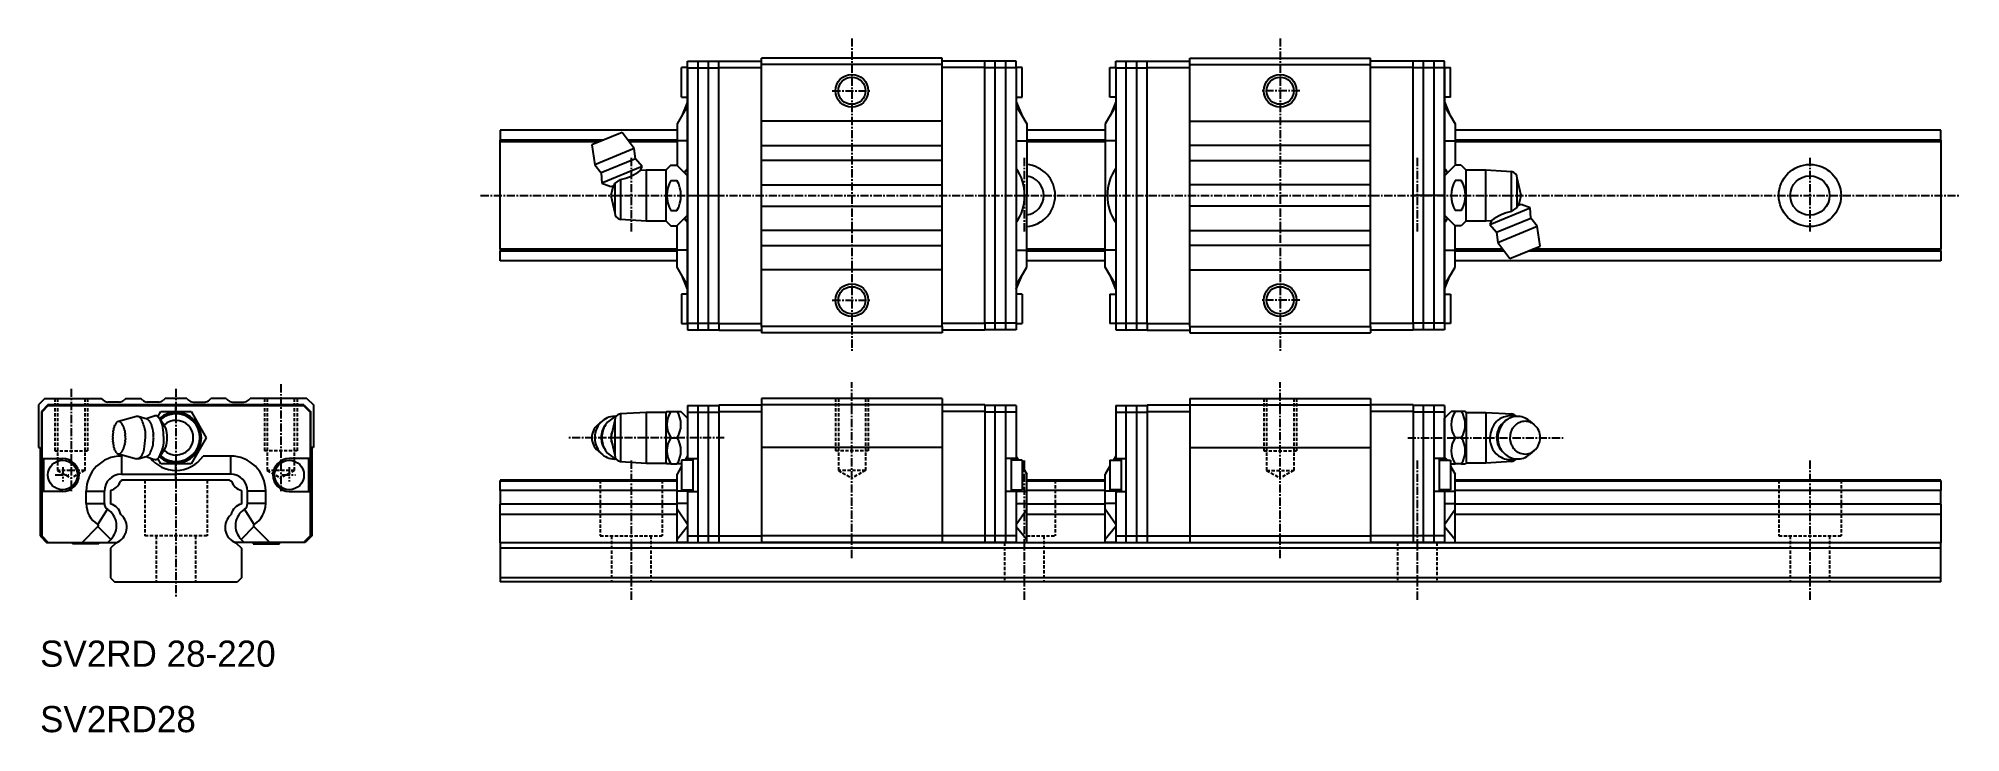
# Model space of a CAD drawing. Extents: x 10 to 303, y 10 to 116.
import ezdxf

# ---------------------------------------------------------------- set-up
doc = ezdxf.new("R2010")
doc.units = 0
doc.linetypes.add('CENTER', pattern=[2, 1.25, -0.25, 0.25, -0.25])
doc.linetypes.add('DASHED', pattern=[0.75, 0.5, -0.25])
doc.layers.get('0').update_dxf_attribs({"linetype": 'CONTINUOUS'})
doc.layers.add('CENTER', color=1, linetype='CENTER')

msp = doc.modelspace()

# ---------------------------------------------------------------- linework, layer by layer
at = {"color": 7, "linetype": 'CONTINUOUS'}
for p, q in [((107.97, 107.05), (107.97, 111.55)), ((108.87, 111.55), (107.97, 111.55)), ((108.87, 112.5), (113.67, 112.5)), ((108.87, 112.5), (113.67, 112.5)), ((108.87, 111.5), (108.87, 112.5)), ((108.87, 111.5), (108.87, 112.5)), ((110.47, 71.5), (110.47, 112.5)), ((112.07, 71.5), (112.07, 112.5)), ((113.67, 111.55), (113.67, 112.55)), ((113.67, 112.55), (120.17, 112.55)), ((113.67, 72.45), (113.67, 111.55)), ((113.67, 111.55), (120.17, 111.55)), ((147.77, 113), (120.17, 113)), ((120.17, 112), (120.17, 113)), ((120.17, 72), (120.17, 112)), ((147.77, 112), (120.17, 112)), ((147.77, 112), (147.77, 113)), ((154.27, 112.55), (147.77, 112.55)), ((147.77, 72), (147.77, 112)), ((154.27, 111.55), (147.77, 111.55)), ((154.27, 111.55), (154.27, 112.55)), ((159.07, 112.5), (154.27, 112.5)), ((154.27, 72.45), (154.27, 111.55)), ((155.87, 71.5), (155.87, 112.5)), ((157.47, 71.5), (157.47, 112.5)), ((159.07, 111.5), (159.07, 112.5)), ((159.97, 111.55), (159.07, 111.55)), ((159.97, 107.05), (159.97, 111.55)), ((173.37, 107.05), (173.37, 111.55)), ((173.37, 111.55), (174.27, 111.55)), ((174.27, 112.5), (179.07, 112.5)), ((174.27, 111.5), (174.27, 112.5)), ((175.87, 71.5), (175.87, 112.5)), ((177.47, 71.5), (177.47, 112.5)), ((179.07, 112.55), (185.57, 112.55)), ((179.07, 111.55), (179.07, 112.55)), ((179.07, 72.45), (179.07, 111.55)), ((179.07, 111.55), (185.57, 111.55)), ((185.57, 113), (213.17, 113)), ((185.57, 112), (185.57, 113)), ((185.57, 72), (185.57, 112)), ((185.57, 112), (213.17, 112)), ((213.17, 112), (213.17, 113)), ((219.67, 112.55), (213.17, 112.55)), ((213.17, 72), (213.17, 112)), ((219.67, 111.55), (213.17, 111.55)), ((219.67, 111.55), (219.67, 112.55)), ((224.47, 112.5), (219.67, 112.5)), ((224.47, 112.5), (219.67, 112.5)), ((219.67, 72.45), (219.67, 111.55)), ((221.27, 71.5), (221.27, 112.5)), ((222.87, 71.5), (222.87, 112.5)), ((224.47, 111.5), (224.47, 112.5)), ((224.47, 111.5), (224.47, 112.5)), ((224.47, 111.55), (225.37, 111.55)), ((225.37, 107.05), (225.37, 111.55)), ((108.87, 92), (108.87, 111.5)), ((108.87, 111.5), (108.87, 92)), ((108.87, 111.5), (113.67, 111.5)), ((108.87, 111.5), (113.67, 111.5)), ((159.07, 111.5), (154.27, 111.5)), ((159.07, 111.5), (159.07, 72.5)), ((174.27, 111.5), (179.07, 111.5)), ((174.27, 111.5), (174.27, 72.5)), ((224.47, 111.5), (219.67, 111.5)), ((224.47, 111.5), (219.67, 111.5)), ((224.47, 111.5), (224.47, 92)), ((224.47, 92), (224.47, 111.5)), ((108.87, 105.7), (107.27, 102.93)), ((108.87, 105.7), (107.27, 102.93)), ((107.97, 107.05), (108.87, 107.05)), ((108.87, 106.33), (107.99, 104.17)), ((108.87, 106.33), (107.99, 104.17)), ((159.07, 107.05), (159.97, 107.05)), ((159.07, 106.33), (159.95, 104.17)), ((159.07, 105.7), (160.67, 102.93)), ((174.27, 105.7), (172.67, 102.93)), ((174.27, 107.05), (173.37, 107.05)), ((174.27, 106.33), (173.39, 104.17)), ((225.37, 107.05), (224.47, 107.05)), ((224.47, 106.33), (225.35, 104.17)), ((224.47, 106.33), (225.35, 104.17)), ((224.47, 105.7), (226.07, 102.93)), ((224.47, 105.7), (226.07, 102.93)), ((107.27, 102.93), (107.27, 100.33)), ((107.27, 102.93), (107.27, 100.33)), ((147.77, 103.35), (120.17, 103.35)), ((160.67, 102.93), (160.67, 100.33)), ((172.67, 102.93), (172.67, 100.33)), ((185.57, 103.35), (213.17, 103.35)), ((226.07, 102.93), (226.07, 100.33)), ((226.07, 102.93), (226.07, 100.33)), ((107.27, 102), (80.27, 102)), ((80.27, 102), (80.27, 100.48)), ((96.09, 100.48), (80.27, 100.48)), ((80.27, 100.2), (80.27, 100.48)), ((80.27, 83.8), (80.27, 100.2)), ((95.4, 100.2), (80.27, 100.2)), ((98.88, 101.64), (94.26, 99.73)), ((100.73, 99.16), (98.88, 101.64)), ((107.27, 100.48), (99.75, 100.48)), ((107.27, 100.2), (99.96, 100.2)), ((107.27, 100.33), (107.27, 96.6)), ((107.27, 100.33), (107.27, 96.6)), ((108.87, 100.33), (107.27, 100.33)), ((108.87, 100.33), (107.27, 100.33)), ((159.07, 100.33), (160.67, 100.33)), ((172.67, 102), (160.67, 102)), ((172.67, 100.48), (160.67, 100.48)), ((160.67, 100.33), (160.67, 92)), ((172.67, 100.2), (160.67, 100.2)), ((172.67, 100.33), (172.67, 92)), ((174.27, 100.33), (172.67, 100.33)), ((224.47, 100.33), (226.07, 100.33)), ((224.47, 100.33), (226.07, 100.33)), ((300.27, 102), (226.07, 102)), ((300.27, 100.48), (226.07, 100.48)), ((226.07, 100.33), (226.07, 96.6)), ((226.07, 100.33), (226.07, 96.6)), ((300.27, 100.2), (226.07, 100.2)), ((300.27, 100.48), (300.27, 102)), ((300.27, 100.48), (300.27, 100.2)), ((300.27, 100.2), (300.27, 83.8)), ((94.26, 99.73), (94.71, 96.67)), ((100.73, 99.16), (94.71, 96.67)), ((100.91, 97.61), (95.68, 95.44)), ((100.91, 97.61), (100.73, 99.16)), ((101.96, 96.42), (100.91, 97.61)), ((120.17, 99.65), (147.77, 99.65)), ((147.77, 97.35), (120.17, 97.35)), ((213.17, 99.65), (185.57, 99.65)), ((185.57, 97.35), (213.17, 97.35)), ((94.71, 96.67), (95.68, 95.44)), ((95.68, 95.44), (95.78, 93.86)), ((101.96, 96.42), (95.78, 93.86)), ((97.77, 93.81), (98.65, 94.45)), ((98.65, 94.45), (98.65, 88.36)), ((101.68, 95.82), (101.96, 96.42)), ((102.57, 95.87), (101.68, 95.82)), ((101.68, 95.82), (101.68, 95.82)), ((101.68, 95.82), (101.68, 95.82)), ((102.57, 95.87), (102.57, 88.12)), ((105.57, 95.87), (102.57, 95.87)), ((106.31, 96.62), (105.57, 95.87)), ((105.57, 95.87), (105.57, 88.12)), ((106.31, 96.62), (107.25, 96.62)), ((106.31, 94.31), (107.25, 94.31)), ((108.87, 95), (107.25, 96.62)), ((224.47, 95), (226.09, 96.62)), ((227.03, 96.62), (226.09, 96.62)), ((227.03, 94.31), (226.09, 94.31)), ((227.03, 96.62), (227.77, 95.87)), ((230.77, 95.87), (227.77, 95.87)), ((227.77, 88.12), (227.77, 95.87)), ((230.77, 88.12), (230.77, 95.87)), ((234.69, 95.64), (230.77, 95.87)), ((234.69, 89.55), (234.69, 95.64)), ((235.57, 90.19), (235.57, 94.65)), ((236.17, 92), (235.57, 94.65)), ((95.78, 93.86), (97.17, 93.36)), ((97.17, 93.36), (97.65, 93.55)), ((97.51, 93.5), (97.17, 92)), ((97.17, 92), (97.77, 89.35)), ((97.65, 93.55), (97.77, 93.81)), ((97.77, 93.81), (97.77, 89.35)), ((108.87, 72.5), (108.87, 92)), ((108.87, 92), (108.87, 72.5)), ((108.87, 92), (108.87, 72.5)), ((108.87, 92), (113.67, 92)), ((120.17, 93.65), (147.77, 93.65)), ((160.67, 92), (160.34, 92)), ((160.67, 83.67), (160.67, 92)), ((172.67, 83.67), (172.67, 92)), ((172.67, 92), (173, 92)), ((213.17, 93.65), (185.57, 93.65)), ((224.47, 92), (219.67, 92)), ((224.47, 92), (224.47, 72.5)), ((224.47, 92), (224.47, 72.5)), ((224.47, 72.5), (224.47, 92)), ((235.83, 90.5), (236.17, 92)), ((98.65, 88.36), (102.57, 88.12)), ((102.57, 88.12), (105.57, 88.12)), ((105.57, 88.12), (106.31, 87.38)), ((106.31, 89.69), (107.25, 89.69)), ((107.25, 87.38), (108.87, 89)), ((120.17, 90.35), (147.77, 90.35)), ((213.17, 90.35), (185.57, 90.35)), ((226.09, 87.38), (224.47, 89)), ((227.03, 89.69), (226.09, 89.69)), ((227.77, 88.12), (227.03, 87.38)), ((227.77, 88.12), (230.77, 88.12)), ((230.77, 88.12), (231.66, 88.18)), ((231.39, 87.58), (237.56, 90.14)), ((231.66, 88.18), (231.39, 87.58)), ((231.66, 88.18), (231.66, 88.18)), ((231.66, 88.18), (231.66, 88.18)), ((232.43, 86.39), (237.66, 88.56)), ((234.69, 89.55), (235.57, 90.19)), ((235.57, 90.19), (235.69, 90.45)), ((236.17, 90.64), (235.69, 90.45)), ((237.56, 90.14), (236.17, 90.64)), ((237.66, 88.56), (237.56, 90.14)), ((238.63, 87.33), (237.66, 88.56)), ((106.31, 87.38), (107.25, 87.38)), ((107.27, 83.67), (107.27, 87.4)), ((107.27, 83.67), (107.27, 87.4)), ((107.27, 83.67), (107.27, 87.4)), ((147.77, 86.65), (120.17, 86.65)), ((185.57, 86.65), (213.17, 86.65)), ((226.07, 83.67), (226.07, 87.4)), ((226.07, 83.67), (226.07, 87.4)), ((226.07, 83.67), (226.07, 87.4)), ((227.03, 87.38), (226.09, 87.38)), ((231.39, 87.58), (232.43, 86.39)), ((232.43, 86.39), (232.61, 84.84)), ((232.61, 84.84), (238.63, 87.33)), ((239.08, 84.27), (238.63, 87.33)), ((107.27, 83.8), (80.27, 83.8)), ((80.27, 83.8), (80.27, 83.52)), ((107.27, 83.52), (80.27, 83.52)), ((80.27, 82), (80.27, 83.52)), ((107.27, 81.07), (107.27, 83.67)), ((108.87, 83.67), (107.27, 83.67)), ((107.27, 81.07), (107.27, 83.67)), ((108.87, 83.67), (107.27, 83.67)), ((107.27, 81.07), (107.27, 83.67)), ((108.87, 83.67), (107.27, 83.67)), ((120.17, 84.35), (147.77, 84.35)), ((159.07, 83.67), (160.67, 83.67)), ((172.67, 83.8), (160.67, 83.8)), ((160.67, 81.07), (160.67, 83.67)), ((172.67, 83.52), (160.67, 83.52)), ((174.27, 83.67), (172.67, 83.67)), ((172.67, 81.07), (172.67, 83.67)), ((213.17, 84.35), (185.57, 84.35)), ((224.47, 83.67), (226.07, 83.67)), ((224.47, 83.67), (226.07, 83.67)), ((224.47, 83.67), (226.07, 83.67)), ((233.38, 83.8), (226.07, 83.8)), ((226.07, 81.07), (226.07, 83.67)), ((226.07, 81.07), (226.07, 83.67)), ((226.07, 81.07), (226.07, 83.67)), ((233.59, 83.52), (226.07, 83.52)), ((232.61, 84.84), (234.46, 82.36)), ((234.46, 82.36), (239.08, 84.27)), ((300.27, 83.52), (237.25, 83.52)), ((300.27, 83.8), (237.94, 83.8)), ((300.27, 83.52), (300.27, 83.8)), ((300.27, 83.52), (300.27, 82)), ((107.27, 82), (80.27, 82)), ((108.87, 78.3), (107.27, 81.07)), ((108.87, 78.3), (107.27, 81.07)), ((108.87, 78.3), (107.27, 81.07)), ((108.87, 77.67), (107.99, 79.83)), ((108.87, 77.67), (107.99, 79.83)), ((108.87, 77.67), (107.99, 79.83)), ((147.77, 80.65), (120.17, 80.65)), ((159.07, 78.3), (160.67, 81.07)), ((159.07, 77.67), (159.95, 79.83)), ((172.67, 82), (160.67, 82)), ((174.27, 78.3), (172.67, 81.07)), ((174.27, 77.67), (173.39, 79.83)), ((185.57, 80.65), (213.17, 80.65)), ((224.47, 78.3), (226.07, 81.07)), ((224.47, 78.3), (226.07, 81.07)), ((224.47, 78.3), (226.07, 81.07)), ((224.47, 77.67), (225.35, 79.83)), ((224.47, 77.67), (225.35, 79.83)), ((224.47, 77.67), (225.35, 79.83)), ((300.27, 82), (226.07, 82)), ((108.87, 76.95), (107.97, 76.95)), ((107.97, 76.95), (107.97, 72.45)), ((159.97, 76.95), (159.07, 76.95)), ((159.97, 76.95), (159.97, 72.45)), ((173.37, 76.95), (173.37, 72.45)), ((173.37, 76.95), (174.27, 76.95)), ((224.47, 76.95), (225.37, 76.95)), ((225.37, 76.95), (225.37, 72.45)), ((107.97, 72.45), (108.87, 72.45)), ((108.87, 72.5), (108.87, 71.5)), ((108.87, 72.5), (108.87, 71.5)), ((108.87, 72.5), (108.87, 71.5)), ((108.87, 72.5), (113.67, 72.5)), ((108.87, 72.5), (113.67, 72.5)), ((108.87, 72.5), (113.67, 72.5)), ((108.87, 71.5), (113.67, 71.5)), ((108.87, 71.5), (113.67, 71.5)), ((108.87, 71.5), (113.67, 71.5)), ((113.67, 72.45), (113.67, 71.45)), ((113.67, 72.45), (120.17, 72.45)), ((113.67, 71.45), (120.17, 71.45)), ((147.77, 72), (120.17, 72)), ((120.17, 72), (120.17, 71)), ((147.77, 71), (120.17, 71)), ((154.27, 72.45), (147.77, 72.45)), ((147.77, 72), (147.77, 71)), ((154.27, 71.45), (147.77, 71.45)), ((159.07, 72.5), (154.27, 72.5)), ((154.27, 72.45), (154.27, 71.45)), ((159.07, 71.5), (154.27, 71.5)), ((159.07, 72.5), (159.07, 71.5)), ((159.07, 72.45), (159.97, 72.45)), ((174.27, 72.45), (173.37, 72.45)), ((174.27, 72.5), (179.07, 72.5)), ((174.27, 72.5), (174.27, 71.5)), ((174.27, 71.5), (179.07, 71.5)), ((179.07, 72.45), (179.07, 71.45)), ((179.07, 72.45), (185.57, 72.45)), ((179.07, 71.45), (185.57, 71.45)), ((185.57, 72), (213.17, 72)), ((185.57, 72), (185.57, 71)), ((185.57, 71), (213.17, 71)), ((219.67, 72.45), (213.17, 72.45)), ((213.17, 72), (213.17, 71)), ((219.67, 71.45), (213.17, 71.45)), ((224.47, 72.5), (219.67, 72.5)), ((224.47, 72.5), (219.67, 72.5)), ((224.47, 72.5), (219.67, 72.5)), ((219.67, 72.45), (219.67, 71.45)), ((224.47, 71.5), (219.67, 71.5)), ((224.47, 71.5), (219.67, 71.5)), ((224.47, 71.5), (219.67, 71.5)), ((224.47, 72.5), (224.47, 71.5)), ((224.47, 72.5), (224.47, 71.5)), ((224.47, 72.5), (224.47, 71.5)), ((225.37, 72.45), (224.47, 72.45)), ((10.75, 61), (9.75, 60)), ((9.75, 60), (9.75, 53.5)), ((11.2, 60), (10.2, 59)), ((10.2, 59), (10.2, 40)), ((11.25, 59.9), (10.25, 58.9)), ((11.25, 59.9), (10.25, 58.9)), ((10.25, 58.9), (10.25, 51.8)), ((10.25, 58.9), (10.25, 51.8)), ((10.75, 61), (19.4, 61)), ((50.3, 60), (11.2, 60)), ((30.75, 59.9), (11.25, 59.9)), ((11.25, 59.9), (30.75, 59.9)), ((19.66, 60.74), (19.4, 61)), ((22.14, 60.45), (20.36, 60.45)), ((23.1, 61), (22.84, 60.74)), ((23.1, 61), (25.4, 61)), ((25.66, 60.74), (25.4, 61)), ((28.14, 60.45), (26.36, 60.45)), ((27.98, 58.2), (28.44, 59)), ((28.44, 59), (33.06, 59)), ((29.1, 61), (28.84, 60.74)), ((32.4, 61), (29.1, 61)), ((50.25, 59.9), (30.75, 59.9)), ((30.75, 59.9), (50.25, 59.9)), ((30.75, 59.9), (50.25, 59.9)), ((30.75, 59), (30.75, 59.9)), ((32.4, 61), (32.66, 60.74)), ((33.06, 59), (35.37, 55)), ((33.36, 60.45), (35.14, 60.45)), ((35.84, 60.74), (36.1, 61)), ((38.4, 61), (36.1, 61)), ((38.4, 61), (38.66, 60.74)), ((39.36, 60.45), (41.14, 60.45)), ((41.84, 60.74), (42.1, 61)), ((50.75, 61), (42.1, 61)), ((50.25, 59.9), (51.25, 58.9)), ((50.25, 59.9), (51.25, 58.9)), ((50.25, 59.9), (51.25, 58.9)), ((50.3, 60), (51.3, 59)), ((50.75, 61), (51.75, 60)), ((51.25, 58.9), (51.25, 51.8)), ((51.25, 58.9), (51.25, 51.8)), ((51.25, 58.9), (51.25, 51.8)), ((51.3, 59), (51.3, 40)), ((51.75, 60), (51.75, 53.5)), ((102.57, 58.87), (98.65, 58.64)), ((105.57, 58.87), (102.57, 58.87)), ((102.57, 58.87), (102.57, 51.12)), ((105.7, 59), (105.57, 58.87)), ((105.57, 58.87), (105.57, 51.12)), ((105.7, 59), (106.31, 59)), ((106.31, 59), (107.25, 59)), ((107.25, 59), (107.87, 59)), ((108.87, 58), (107.87, 59)), ((108.87, 59.9), (113.67, 59.9)), ((108.87, 59.9), (113.67, 59.9)), ((108.87, 59.9), (113.67, 59.9)), ((108.87, 59.9), (108.87, 58.9)), ((108.87, 59.9), (108.87, 58.9)), ((108.87, 59.9), (108.87, 58.9)), ((108.87, 58.9), (113.67, 58.9)), ((108.87, 58.9), (113.67, 58.9)), ((108.87, 58.9), (113.67, 58.9)), ((108.87, 58.9), (108.87, 51.8)), ((108.87, 58.9), (108.87, 51.8)), ((108.87, 58.9), (108.87, 51.8)), ((110.47, 39), (110.47, 59.9)), ((112.07, 39), (112.07, 59.9)), ((113.67, 60), (113.67, 59)), ((113.67, 60), (120.17, 60)), ((113.67, 59), (113.67, 40)), ((113.67, 59), (120.17, 59)), ((147.77, 61), (120.17, 61)), ((120.17, 61), (120.17, 60)), ((147.77, 60), (120.17, 60)), ((120.17, 60), (120.17, 53.5)), ((147.77, 61), (147.77, 60)), ((154.27, 60), (147.77, 60)), ((147.77, 60), (147.77, 53.5)), ((154.27, 59), (147.77, 59)), ((154.27, 60), (154.27, 59)), ((159.07, 59.9), (154.27, 59.9)), ((154.27, 59), (154.27, 40)), ((159.07, 58.9), (154.27, 58.9)), ((155.87, 39), (155.87, 59.9)), ((157.47, 39), (157.47, 59.9)), ((159.07, 59.9), (159.07, 58.9)), ((159.07, 58.9), (159.07, 51.8)), ((174.27, 59.9), (179.07, 59.9)), ((174.27, 59.9), (174.27, 58.9)), ((174.27, 58.9), (179.07, 58.9)), ((174.27, 58.9), (174.27, 51.8)), ((175.87, 39), (175.87, 59.9)), ((177.47, 39), (177.47, 59.9)), ((179.07, 60), (185.57, 60)), ((179.07, 60), (179.07, 59)), ((179.07, 59), (179.07, 40)), ((179.07, 59), (185.57, 59)), ((185.57, 61), (213.17, 61)), ((185.57, 61), (185.57, 60)), ((185.57, 60), (213.17, 60)), ((185.57, 60), (185.57, 53.5)), ((213.17, 61), (213.17, 60)), ((213.17, 60), (213.17, 53.5)), ((219.67, 60), (213.17, 60)), ((219.67, 59), (213.17, 59)), ((219.67, 60), (219.67, 59)), ((224.47, 59.9), (219.67, 59.9)), ((224.47, 59.9), (219.67, 59.9)), ((224.47, 59.9), (219.67, 59.9)), ((219.67, 59), (219.67, 40)), ((224.47, 58.9), (219.67, 58.9)), ((224.47, 58.9), (219.67, 58.9)), ((224.47, 58.9), (219.67, 58.9)), ((221.27, 39), (221.27, 59.9)), ((222.87, 39), (222.87, 59.9)), ((224.47, 59.9), (224.47, 58.9)), ((224.47, 59.9), (224.47, 58.9)), ((224.47, 59.9), (224.47, 58.9)), ((224.47, 58), (225.47, 59)), ((224.47, 58.9), (224.47, 51.8)), ((224.47, 58.9), (224.47, 51.8)), ((224.47, 58.9), (224.47, 51.8)), ((226.09, 59), (225.47, 59)), ((227.03, 59), (226.09, 59)), ((227.65, 59), (227.03, 59)), ((227.65, 59), (227.77, 58.87)), ((227.77, 58.87), (227.77, 55)), ((227.77, 58.87), (230.77, 58.87)), ((230.77, 58.87), (230.77, 55)), ((230.77, 58.87), (234.69, 58.64)), ((24.71, 58.24), (21.97, 57.49)), ((26.35, 57.82), (24.98, 58.24)), ((27.43, 58.31), (26.21, 57.86)), ((28.61, 57.42), (28.19, 57.98)), ((28.94, 56.93), (28.61, 57.42)), ((29.2, 56.43), (28.94, 56.93)), ((95.88, 57.58), (95.16, 56.98)), ((97.77, 57.65), (97.17, 55)), ((97.77, 57.65), (97.77, 52.35)), ((98.65, 58.64), (98.65, 51.36)), ((224.47, 52), (224.47, 58)), ((233.25, 57.07), (233.56, 57.38)), ((234.69, 58.64), (234.69, 58.33)), ((237.46, 57.58), (238.18, 56.98)), ((9.75, 53.5), (10, 53.5)), ((10, 53.5), (10, 40)), ((28.61, 52.58), (28.94, 53.07)), ((28.94, 53.07), (29.2, 53.57)), ((35.37, 55), (33.06, 51)), ((51.5, 53.5), (51.5, 40)), ((51.75, 53.5), (51.5, 53.5)), ((97.17, 55), (97.77, 52.35)), ((106.31, 55), (107.25, 55)), ((120.17, 53.5), (120.17, 40)), ((147.77, 53.5), (120.17, 53.5)), ((147.77, 53.5), (147.77, 40)), ((185.57, 53.5), (213.17, 53.5)), ((185.57, 53.5), (185.57, 40)), ((213.17, 53.5), (213.17, 40)), ((227.03, 55), (226.09, 55)), ((227.77, 55), (227.77, 51.12)), ((230.77, 55), (230.77, 51.12)), ((233.56, 52.62), (233.25, 52.93)), ((238.18, 53.02), (237.46, 52.42)), ((10.25, 51.8), (13.45, 51.8)), ((10.25, 51.8), (13.45, 51.8)), ((10.5, 51.8), (10.5, 46.8)), ((10.5, 51.8), (10.5, 46.8)), ((21.97, 52.51), (24.71, 51.76)), ((22.42, 52.2), (22.42, 49.43)), ((22.42, 52.2), (22.42, 49.43)), ((24.98, 51.76), (26.35, 52.18)), ((26.21, 52.14), (27.43, 51.69)), ((28.44, 51), (27.98, 51.8)), ((28.19, 52.02), (28.61, 52.58)), ((33.06, 51), (28.44, 51)), ((30.75, 50), (30.75, 51)), ((30.75, 49.43), (30.75, 50)), ((30.75, 49.43), (30.75, 50)), ((30.75, 49.43), (30.75, 50)), ((39.08, 52.2), (34.89, 52.2)), ((39.08, 52.2), (34.89, 52.2)), ((39.08, 52.2), (34.89, 52.2)), ((39.08, 52.2), (39.08, 49.43)), ((39.08, 52.2), (39.08, 49.43)), ((39.08, 52.2), (39.08, 49.43)), ((51.25, 51.8), (48.05, 51.8)), ((51.25, 51.8), (48.05, 51.8)), ((51.25, 51.8), (48.05, 51.8)), ((51, 51.8), (51, 46.8)), ((51, 51.8), (51, 46.8)), ((98.65, 51.36), (102.57, 51.12)), ((102.57, 51.12), (105.57, 51.12)), ((105.57, 51.12), (105.7, 51)), ((106.31, 51), (105.7, 51)), ((106.31, 51), (107.25, 51)), ((107.87, 51), (107.25, 51)), ((107.97, 50.64), (107.27, 49.43)), ((107.97, 50.64), (107.27, 49.43)), ((107.97, 50.64), (107.27, 49.43)), ((107.87, 51), (107.97, 51.1)), ((107.97, 51.55), (107.97, 47.05)), ((109.67, 51.55), (107.97, 51.55)), ((108.42, 51.55), (108.6, 51.73)), ((108.87, 52.2), (108.5, 51.55)), ((108.87, 52.2), (108.5, 51.55)), ((108.87, 52.2), (108.5, 51.55)), ((108.87, 51.8), (110.47, 51.8)), ((108.87, 51.8), (110.47, 51.8)), ((108.87, 51.8), (110.47, 51.8)), ((108.87, 51.55), (108.87, 51.8)), ((108.87, 51.55), (108.87, 51.8)), ((108.87, 51.55), (108.87, 51.8)), ((109.67, 51.8), (109.67, 46.8)), ((109.67, 51.8), (109.67, 46.8)), ((159.07, 51.8), (157.47, 51.8)), ((158.27, 51.8), (158.27, 46.8)), ((159.97, 51.55), (158.27, 51.55)), ((159.07, 52.2), (159.45, 51.55)), ((159.07, 51.55), (159.07, 51.8)), ((159.97, 51.55), (159.97, 47.05)), ((159.97, 50.64), (160.67, 49.43)), ((173.37, 50.64), (172.67, 49.43)), ((173.37, 51.55), (173.37, 47.05)), ((173.37, 51.55), (175.07, 51.55)), ((174.27, 52.2), (173.9, 51.55)), ((174.27, 51.8), (175.87, 51.8)), ((174.27, 51.55), (174.27, 51.8)), ((175.07, 51.8), (175.07, 46.8)), ((224.47, 51.8), (222.87, 51.8)), ((224.47, 51.8), (222.87, 51.8)), ((224.47, 51.8), (222.87, 51.8)), ((223.67, 51.8), (223.67, 46.8)), ((223.67, 51.8), (223.67, 46.8)), ((223.67, 51.55), (225.37, 51.55)), ((224.92, 51.55), (224.47, 52)), ((224.47, 51.55), (224.47, 51.8)), ((224.47, 51.55), (224.47, 51.8)), ((224.47, 51.55), (224.47, 51.8)), ((225.37, 51.55), (225.37, 47.05)), ((225.47, 51), (225.37, 51.1)), ((225.47, 51), (225.37, 51.1)), ((225.37, 50.64), (226.07, 49.43)), ((225.37, 50.64), (226.07, 49.43)), ((225.37, 50.64), (226.07, 49.43)), ((225.47, 51), (226.09, 51)), ((227.03, 51), (226.09, 51)), ((227.03, 51), (227.65, 51)), ((227.77, 51.12), (227.65, 51)), ((230.77, 51.12), (227.77, 51.12)), ((234.69, 51.36), (230.77, 51.12)), ((234.69, 51.67), (234.69, 51.36)), ((22.55, 48.5), (22.27, 48.34)), ((22.42, 49.43), (30.75, 49.43)), ((22.42, 49.43), (30.75, 49.43)), ((38.95, 48.5), (22.55, 48.5)), ((39.08, 49.43), (30.75, 49.43)), ((39.08, 49.43), (30.75, 49.43)), ((39.08, 49.43), (30.75, 49.43)), ((30.75, 48.5), (30.75, 49.43)), ((38.95, 48.5), (39.23, 48.34)), ((107.27, 48.5), (80.27, 48.5)), ((80.27, 48.5), (80.27, 48.34)), ((107.27, 48.34), (80.27, 48.34)), ((80.27, 46.94), (80.27, 48.34)), ((107.27, 46.83), (107.27, 49.43)), ((107.27, 46.83), (107.27, 49.43)), ((107.27, 46.83), (107.27, 49.43)), ((107.97, 47.05), (109.67, 47.05)), ((108.87, 46.8), (108.87, 47.05)), ((108.87, 46.8), (108.87, 47.05)), ((108.87, 46.8), (108.87, 47.05)), ((158.27, 47.05), (159.97, 47.05)), ((159.07, 46.8), (159.07, 47.05)), ((160.67, 46.83), (160.67, 49.43)), ((172.67, 48.5), (160.67, 48.5)), ((172.67, 48.34), (160.67, 48.34)), ((172.67, 46.83), (172.67, 49.43)), ((175.07, 47.05), (173.37, 47.05)), ((174.27, 46.8), (174.27, 47.05)), ((225.37, 47.05), (223.67, 47.05)), ((224.47, 46.8), (224.47, 47.05)), ((224.47, 46.8), (224.47, 47.05)), ((224.47, 46.8), (224.47, 47.05)), ((226.07, 46.83), (226.07, 49.43)), ((226.07, 46.83), (226.07, 49.43)), ((226.07, 46.83), (226.07, 49.43)), ((300.27, 48.5), (226.07, 48.5)), ((300.27, 48.34), (226.07, 48.34)), ((300.27, 48.34), (300.27, 48.5)), ((300.27, 48.34), (300.27, 46.94)), ((10.25, 46.8), (10.25, 40)), ((10.25, 46.8), (10.25, 40)), ((13.45, 46.8), (10.25, 46.8)), ((13.45, 46.8), (10.25, 46.8)), ((17.05, 44.92), (17.05, 46.83)), ((17.05, 46.83), (19.82, 46.83)), ((17.05, 44.92), (17.05, 46.83)), ((17.05, 46.83), (19.82, 46.83)), ((17.05, 44.92), (19.82, 44.92)), ((17.05, 44.92), (19.82, 44.92)), ((18.8, 41.73), (20.29, 44.07)), ((18.8, 41.73), (20.29, 44.07)), ((19.82, 44.92), (19.82, 46.83)), ((19.82, 44.92), (19.82, 46.83)), ((20.75, 46.94), (20.75, 44.86)), ((40.75, 46.94), (40.75, 44.86)), ((42.7, 41.73), (41.21, 44.07)), ((42.7, 41.73), (41.21, 44.07)), ((42.7, 41.73), (41.21, 44.07)), ((44.45, 46.83), (41.68, 46.83)), ((41.68, 44.92), (41.68, 46.83)), ((44.45, 46.83), (41.68, 46.83)), ((41.68, 44.92), (41.68, 46.83)), ((44.45, 46.83), (41.68, 46.83)), ((41.68, 44.92), (41.68, 46.83)), ((44.45, 44.92), (41.68, 44.92)), ((44.45, 44.92), (41.68, 44.92)), ((44.45, 44.92), (41.68, 44.92)), ((44.45, 44.92), (44.45, 46.83)), ((44.45, 44.92), (44.45, 46.83)), ((44.45, 44.92), (44.45, 46.83)), ((48.05, 46.8), (51.25, 46.8)), ((48.05, 46.8), (51.25, 46.8)), ((48.05, 46.8), (51.25, 46.8)), ((51.25, 46.8), (51.25, 40)), ((51.25, 46.8), (51.25, 40)), ((51.25, 46.8), (51.25, 40)), ((107.27, 46.94), (80.27, 46.94)), ((80.27, 46.94), (80.27, 44.86)), ((107.27, 44.86), (80.27, 44.86)), ((80.27, 43.24), (80.27, 44.86)), ((107.27, 44.92), (107.27, 46.83)), ((108.87, 46.83), (107.27, 46.83)), ((107.27, 44.92), (107.27, 46.83)), ((108.87, 46.83), (107.27, 46.83)), ((107.27, 44.92), (107.27, 46.83)), ((108.87, 46.83), (107.27, 46.83)), ((108.87, 44.92), (107.27, 44.92)), ((107.27, 44.07), (107.27, 44.92)), ((108.87, 44.92), (107.27, 44.92)), ((107.27, 44.07), (107.27, 44.92)), ((108.87, 44.92), (107.27, 44.92)), ((107.27, 44.07), (107.27, 44.92)), ((107.27, 39.46), (107.27, 44.07)), ((108.87, 41.73), (107.27, 44.07)), ((107.27, 39.46), (107.27, 44.07)), ((108.87, 41.73), (107.27, 44.07)), ((107.27, 39.46), (107.27, 44.07)), ((108.87, 41.73), (107.27, 44.07)), ((108.87, 46.8), (110.47, 46.8)), ((108.87, 46.8), (110.47, 46.8)), ((108.87, 46.8), (110.47, 46.8)), ((108.87, 46.8), (108.87, 40)), ((108.87, 46.8), (108.87, 40)), ((108.87, 46.8), (108.87, 40)), ((159.07, 46.8), (157.47, 46.8)), ((159.07, 46.83), (160.67, 46.83)), ((159.07, 46.8), (159.07, 40)), ((159.07, 44.92), (160.67, 44.92)), ((159.07, 41.73), (160.67, 44.07)), ((172.67, 46.94), (160.67, 46.94)), ((160.67, 44.92), (160.67, 46.83)), ((160.67, 44.07), (160.67, 44.92)), ((172.67, 44.86), (160.67, 44.86)), ((160.67, 39.46), (160.67, 44.07)), ((174.27, 46.83), (172.67, 46.83)), ((172.67, 44.92), (172.67, 46.83)), ((172.67, 44.07), (172.67, 44.92)), ((174.27, 44.92), (172.67, 44.92)), ((174.27, 41.73), (172.67, 44.07)), ((172.67, 39.46), (172.67, 44.07)), ((174.27, 46.8), (175.87, 46.8)), ((174.27, 46.8), (174.27, 40)), ((224.47, 46.8), (222.87, 46.8)), ((224.47, 46.8), (222.87, 46.8)), ((224.47, 46.8), (222.87, 46.8)), ((224.47, 46.83), (226.07, 46.83)), ((224.47, 46.83), (226.07, 46.83)), ((224.47, 46.83), (226.07, 46.83)), ((224.47, 46.8), (224.47, 40)), ((224.47, 46.8), (224.47, 40)), ((224.47, 46.8), (224.47, 40)), ((224.47, 44.92), (226.07, 44.92)), ((224.47, 44.92), (226.07, 44.92)), ((224.47, 44.92), (226.07, 44.92)), ((224.47, 41.73), (226.07, 44.07)), ((224.47, 41.73), (226.07, 44.07)), ((224.47, 41.73), (226.07, 44.07)), ((300.27, 46.94), (226.07, 46.94)), ((226.07, 44.92), (226.07, 46.83)), ((226.07, 44.92), (226.07, 46.83)), ((226.07, 44.92), (226.07, 46.83)), ((226.07, 44.07), (226.07, 44.92)), ((226.07, 44.07), (226.07, 44.92)), ((226.07, 44.07), (226.07, 44.92)), ((300.27, 44.86), (226.07, 44.86)), ((226.07, 39.46), (226.07, 44.07)), ((226.07, 39.46), (226.07, 44.07)), ((226.07, 39.46), (226.07, 44.07)), ((300.27, 44.86), (300.27, 46.94)), ((300.27, 44.86), (300.27, 43.24)), ((16.42, 39), (18.84, 41.42)), ((16.42, 39), (18.84, 41.42)), ((18.84, 41.42), (20.8, 39.46)), ((18.84, 41.42), (20.8, 39.46)), ((42.66, 41.42), (40.7, 39.46)), ((42.66, 41.42), (40.7, 39.46)), ((42.66, 41.42), (40.7, 39.46)), ((45.08, 39), (42.66, 41.42)), ((45.08, 39), (42.66, 41.42)), ((45.08, 39), (42.66, 41.42)), ((107.27, 43.24), (80.27, 43.24)), ((80.27, 38.95), (80.27, 43.24)), ((108.87, 41.42), (107.27, 39.46)), ((108.87, 41.42), (107.27, 39.46)), ((108.87, 41.42), (107.27, 39.46)), ((159.07, 41.42), (160.67, 39.46)), ((172.67, 43.24), (160.67, 43.24)), ((174.27, 41.42), (172.67, 39.46)), ((224.47, 41.42), (226.07, 39.46)), ((224.47, 41.42), (226.07, 39.46)), ((224.47, 41.42), (226.07, 39.46)), ((300.27, 43.24), (226.07, 43.24)), ((300.27, 43.24), (300.27, 38.95)), ((10, 40), (11, 39)), ((10.2, 40), (11.2, 39)), ((10.25, 40), (11.25, 39)), ((10.25, 40), (11.25, 39)), ((11, 39), (11.2, 39)), ((11.2, 39), (11.25, 39)), ((11.25, 39), (16.42, 39)), ((11.25, 39), (16.42, 39)), ((14.95, 39), (14.95, 38.8)), ((18.95, 38.8), (14.95, 38.8)), ((16.42, 39), (20.33, 39)), ((16.42, 39), (20.33, 39)), ((18.95, 38.8), (18.95, 39)), ((20.33, 39), (20.8, 39.46)), ((20.33, 39), (20.8, 39.46)), ((20.33, 39), (21.73, 39)), ((20.33, 39), (21.73, 39)), ((21.6, 38.95), (20.75, 38.1)), ((41.17, 39), (39.77, 39)), ((41.17, 39), (39.77, 39)), ((41.17, 39), (39.77, 39)), ((39.9, 38.95), (40.75, 38.1)), ((41.17, 39), (40.7, 39.46)), ((41.17, 39), (40.7, 39.46)), ((41.17, 39), (40.7, 39.46)), ((45.08, 39), (41.17, 39)), ((45.08, 39), (41.17, 39)), ((45.08, 39), (41.17, 39)), ((42.55, 39), (42.55, 38.8)), ((42.55, 38.8), (46.55, 38.8)), ((50.25, 39), (45.08, 39)), ((50.25, 39), (45.08, 39)), ((50.25, 39), (45.08, 39)), ((46.55, 38.8), (46.55, 39)), ((51.25, 40), (50.25, 39)), ((51.25, 40), (50.25, 39)), ((51.25, 40), (50.25, 39)), ((50.3, 39), (50.25, 39)), ((51.3, 40), (50.3, 39)), ((50.5, 39), (50.3, 39)), ((51.5, 40), (50.5, 39)), ((300.27, 38.95), (80.27, 38.95)), ((80.27, 38.95), (80.27, 38.1)), ((107.27, 39), (107.27, 39.46)), ((107.27, 39), (107.27, 39.46)), ((107.27, 39), (107.27, 39.46)), ((108.87, 39), (107.27, 39)), ((108.87, 39), (107.27, 39)), ((108.87, 39), (107.27, 39)), ((108.87, 40), (113.67, 40)), ((108.87, 40), (113.67, 40)), ((108.87, 40), (113.67, 40)), ((108.87, 40), (108.87, 39)), ((108.87, 40), (108.87, 39)), ((108.87, 40), (108.87, 39)), ((108.87, 39), (113.67, 39)), ((108.87, 39), (113.67, 39)), ((108.87, 39), (113.67, 39)), ((113.67, 40), (113.67, 39)), ((113.67, 40), (120.17, 40)), ((113.67, 39), (120.17, 39)), ((147.77, 40), (120.17, 40)), ((120.17, 40), (120.17, 39)), ((147.77, 39), (120.17, 39)), ((154.27, 40), (147.77, 40)), ((147.77, 40), (147.77, 39)), ((154.27, 39), (147.77, 39)), ((159.07, 40), (154.27, 40)), ((154.27, 40), (154.27, 39)), ((159.07, 39), (154.27, 39)), ((159.07, 40), (159.07, 39)), ((159.07, 39), (160.67, 39)), ((160.67, 39), (160.67, 39.46)), ((172.67, 39), (172.67, 39.46)), ((174.27, 39), (172.67, 39)), ((174.27, 40), (179.07, 40)), ((174.27, 40), (174.27, 39)), ((174.27, 39), (179.07, 39)), ((179.07, 40), (179.07, 39)), ((179.07, 40), (185.57, 40)), ((179.07, 39), (185.57, 39)), ((185.57, 40), (185.57, 39)), ((185.57, 40), (213.17, 40)), ((185.57, 39), (213.17, 39)), ((213.17, 40), (213.17, 39)), ((219.67, 40), (213.17, 40)), ((219.67, 39), (213.17, 39)), ((219.67, 40), (219.67, 39)), ((224.47, 40), (219.67, 40)), ((224.47, 40), (219.67, 40)), ((224.47, 40), (219.67, 40)), ((224.47, 39), (219.67, 39)), ((224.47, 39), (219.67, 39)), ((224.47, 39), (219.67, 39)), ((224.47, 40), (224.47, 39)), ((224.47, 40), (224.47, 39)), ((224.47, 40), (224.47, 39)), ((224.47, 39), (226.07, 39)), ((224.47, 39), (226.07, 39)), ((224.47, 39), (226.07, 39)), ((226.07, 39), (226.07, 39.46)), ((226.07, 39), (226.07, 39.46)), ((226.07, 39), (226.07, 39.46)), ((300.27, 38.1), (300.27, 38.95)), ((20.75, 38.1), (20.75, 33.6)), ((40.75, 38.1), (40.75, 33.6)), ((300.27, 38.1), (80.27, 38.1)), ((80.27, 38.1), (80.27, 33.6)), ((300.27, 33.6), (300.27, 38.1)), ((20.75, 33.6), (21.35, 33)), ((21.35, 33), (40.15, 33)), ((40.75, 33.6), (40.15, 33)), ((300.27, 33.6), (80.27, 33.6)), ((80.27, 33.6), (80.27, 33)), ((300.27, 33), (80.27, 33)), ((300.27, 33), (300.27, 33.6))]:
    msp.add_line(p, q, dxfattribs=at)
at = {"color": 3, "linetype": 'DASHED'}
for p, q in [((12.25, 61), (12.25, 53)), ((12.68, 61), (12.68, 50)), ((16.82, 61), (16.82, 50)), ((17.25, 61), (17.25, 53)), ((44.25, 61), (44.25, 53)), ((44.68, 61), (44.68, 50)), ((48.82, 61), (48.82, 50)), ((49.25, 61), (49.25, 53)), ((131.47, 61), (131.47, 53)), ((131.9, 61), (131.9, 50)), ((136.04, 61), (136.04, 50)), ((136.47, 61), (136.47, 53)), ((196.87, 61), (196.87, 53)), ((197.3, 61), (197.3, 50)), ((201.44, 61), (201.44, 50)), ((201.87, 61), (201.87, 53)), ((12.25, 53), (17.25, 53)), ((49.25, 53), (44.25, 53)), ((136.47, 53), (131.47, 53)), ((196.87, 53), (201.87, 53)), ((16.82, 50), (12.68, 50)), ((12.68, 50), (14.75, 48.81)), ((16.82, 50), (14.75, 48.81)), ((48.82, 50), (44.68, 50)), ((44.68, 50), (46.75, 48.81)), ((48.82, 50), (46.75, 48.81)), ((136.04, 50), (131.9, 50)), ((131.9, 50), (133.97, 48.81)), ((136.04, 50), (133.97, 48.81)), ((197.3, 50), (201.44, 50)), ((197.3, 50), (199.37, 48.81)), ((201.44, 50), (199.37, 48.81)), ((26, 48.5), (26, 40)), ((35.5, 48.5), (35.5, 40)), ((95.52, 48.5), (95.52, 40)), ((105.02, 48.5), (105.02, 40)), ((165.02, 48.5), (165.02, 40)), ((275.52, 48.5), (275.52, 40)), ((285.02, 48.5), (285.02, 40)), ((35.5, 40), (26, 40)), ((27.75, 40), (27.75, 33)), ((33.75, 40), (33.75, 33)), ((95.52, 40), (105.02, 40)), ((97.27, 40), (97.27, 33)), ((103.27, 40), (103.27, 33)), ((157.27, 39), (157.27, 33)), ((160.67, 40), (165.02, 40)), ((163.27, 40), (163.27, 33)), ((217.27, 39), (217.27, 33)), ((223.27, 39), (223.27, 33)), ((275.52, 40), (285.02, 40)), ((277.27, 40), (277.27, 33)), ((283.27, 40), (283.27, 33))]:
    msp.add_line(p, q, dxfattribs=at)
at = {"linetype": 'CONTINUOUS'}
for p, q in [((24.98, 58.24), (24.71, 58.24)), ((24.98, 51.76), (24.71, 51.76))]:
    msp.add_line(p, q, dxfattribs=at)
at = {"color": 3, "linetype": 'CONTINUOUS'}
for centre in [(133.97, 108), (199.37, 108), (133.97, 76), (199.37, 76)]:
    msp.add_circle(centre, 2.5, dxfattribs=at)
at = {"color": 7, "linetype": 'CONTINUOUS'}
for centre, radius in [((133.97, 108), 2.07), ((199.37, 108), 2.07), ((280.27, 92), 4.75), ((280.27, 92), 3), ((133.97, 76), 2.07), ((199.37, 76), 2.07), ((13.45, 49.3), 2.25), ((48.05, 49.3), 2.25)]:
    msp.add_circle(centre, radius, dxfattribs=at)
for centre, radius, start, end in [((97.23, 101.6), 7.29, 281.2292, 307.55), ((110.32, 92), 4.62, 150.0104, 209.9896), ((103.25, 92), 4.62, 330.0001, 29.9999), ((112.01, 93.49), 4.11, 139.8147, 151.2732), ((112.01, 93.49), 4.11, 139.8147, 151.2732), ((153.67, 92.22), 6.67, 358.1073, 36.0009), ((160.27, 92), 4.75, 274.8306, 85.1694), ((160.27, 92), 3, 277.6623, 82.3377), ((179.67, 92.22), 6.67, 143.9991, 181.8927), ((221.33, 93.49), 4.11, 28.7268, 40.1853), ((221.33, 93.49), 4.11, 28.7268, 40.1853), ((230.09, 92), 4.62, 150.0001, 209.9999), ((223.03, 92), 4.62, 330.0104, 29.9896), ((234.57, 94.65), 1, 0, 83.2229), ((153.67, 91.78), 6.67, 323.9991, 1.8927), ((179.67, 91.78), 6.67, 178.1073, 216.0009), ((98.77, 89.35), 1, 180, 263.2229), ((112.01, 90.51), 4.11, 208.7268, 220.1853), ((112.01, 90.51), 4.11, 208.7268, 220.1853), ((112.01, 90.51), 4.11, 208.7268, 220.1853), ((221.33, 90.51), 4.11, 319.8147, 331.2732), ((221.33, 90.51), 4.11, 319.8147, 331.2732), ((221.33, 90.51), 4.11, 319.8147, 331.2732), ((236.11, 82.4), 7.29, 101.2292, 127.55), ((20.36, 61.45), 1, 225, 270), ((22.14, 61.45), 1, 270, 315), ((26.36, 61.45), 1, 225, 270), ((28.14, 61.45), 1, 270, 315), ((30.75, 55), 3.88, 229.2393, 130.7607), ((33.36, 61.45), 1, 225, 270), ((35.14, 61.45), 1, 270, 315), ((39.36, 61.45), 1, 225, 270), ((41.14, 61.45), 1, 270, 315), ((109.24, 57), 3.54, 145.6279, 214.3721), ((104.33, 57), 3.54, 325.6279, 34.3721), ((229.01, 57), 3.54, 145.6159, 214.3841), ((224.1, 57), 3.54, 325.6273, 34.3727), ((22.91, 55.58), 1.77, 170.1836, 176.7047), ((16.91, 56.62), 4.32, 350.1836, 352.8665), ((22.86, 55.88), 1.68, 165.9229, 172.8665), ((15.69, 57.67), 5.71, 345.9229, 347.9835), ((22.76, 56.17), 1.51, 160.0922, 167.9835), ((-0.51, 64.6), 23.24, 340.0922, 340.6158), ((22.52, 56.49), 1.18, 149.9462, 160.6158), ((23.59, 55.88), 2.41, 144.2871, 149.9462), ((22.03, 57), 0.49, 97.1639, 144.2871), ((21.92, 56.86), 0.628, 42.7713, 85.8209), ((21.09, 56.09), 1.76, 34.4113, 42.7713), ((21.41, 56.31), 1.37, 24.8028, 34.4113), ((17.09, 54.32), 6.13, 22.7591, 24.8028), ((21.05, 55.98), 1.84, 16.1339, 22.7591), ((-10.61, 46.82), 34.79, 15.7913, 16.1339), ((20.83, 55.71), 2.12, 10.2366, 15.7913), ((53.87, 61.68), 31.46, 190.2366, 190.607), ((20.71, 55.47), 2.29, 5.5412, 10.607), ((24.57, 57.24), 1.08, 21.0278, 67.2834), ((5.01, 49.72), 22.03, 18.6519, 21.0278), ((21.9, 55.42), 4.21, 354.2322, 18.6519), ((25.76, 56.55), 1.39, 55.0676, 65.0564), ((26.19, 57.16), 0.646, 25.4744, 55.0676), ((47.21, 67.18), 22.64, 205.4744, 206.7542), ((25.75, 56.36), 1.4, 7.3483, 26.7542), ((52.19, 59.77), 25.26, 187.3483, 189.748), ((27.61, 57.83), 0.511, 60.8171, 110.5992), ((27.38, 57.42), 0.984, 34.9878, 60.8171), ((25.54, 56.13), 3.23, 7.3525, 34.9878), ((30.75, 55), 3.64, 229.0058, 130.9942), ((6.7, 53.7), 22.23, 3.3561, 7.3525), ((30.75, 55), 2.65, 226.8285, 133.1715), ((24.09, 55), 5.31, 344.3386, 15.6614), ((97.01, 54.99), 2.75, 156.3696, 179.7225), ((96.72, 55.11), 2.43, 129.9202, 156.3696), ((98.16, 55.01), 3.45, 155.8923, 180.1998), ((98.01, 55.08), 3.29, 130.7852, 155.8923), ((98.81, 54.99), 3.14, 141.4466, 179.7942), ((99.24, 55.02), 3.46, 163.2854, 180.3436), ((97.73, 55.4), 2.86, 85.1547, 130.7852), ((99.38, 54.98), 3.61, 146.9357, 163.2854), ((98.97, 55.25), 3.11, 109.6894, 146.9357), ((99.57, 55), 2.4, 154.7068, 179.7781), ((98.77, 57.65), 1, 96.7771, 180), ((235.22, 54.87), 3.83, 136.741, 178.1041), ((234.08, 55.94), 2.27, 115.1296, 136.741), ((235.51, 55.01), 3.08, 126.2099, 230.7496), ((236.24, 54.92), 3.64, 137.6191, 178.8069), ((234.61, 54.82), 3.51, 88.6836, 115.1296), ((235.55, 55.55), 2.7, 91.7682, 137.6191), ((237.38, 54.93), 2.94, 158.6141, 168.7966), ((236.85, 55.14), 2.36, 144.8049, 158.6141), ((234.57, 57.65), 1, 36.791, 83.2229), ((234.65, 56.48), 1.85, 71.5934, 88.6836), ((237.04, 55), 2.59, 129.7266, 144.8049), ((236.74, 55.37), 2.12, 111.4007, 129.7266), ((235.56, 55.26), 2.99, 50.6705, 91.7682), ((236.79, 55.23), 2.27, 90.6006, 111.4007), ((236.79, 55.47), 2.03, 68.2985, 90.6006), ((236.65, 55.11), 2.42, 50.6319, 68.2985), ((236.5, 55.02), 2.58, 359.4947, 49.3507), ((22.93, 55.29), 1.81, 173.733, 180.0616), ((17.4, 55.28), 3.71, 356.9724, 0.0616), ((22.93, 54.99), 1.83, 176.9724, 183.2469), ((17.4, 54.68), 3.72, 0.1617, 3.2469), ((22.93, 54.69), 1.81, 180.1617, 186.4986), ((17.28, 55.91), 3.87, 353.733, 356.7047), ((17.26, 54.05), 3.89, 3.5403, 6.4986), ((22.91, 54.4), 1.77, 183.5403, 190.0814), ((16.87, 53.32), 4.37, 7.4277, 10.0814), ((22.86, 54.1), 1.67, 187.4277, 194.4141), ((15.52, 52.22), 5.9, 12.4183, 14.4141), ((22.75, 53.81), 1.5, 192.4183, 200.4132), ((-12.21, 40.8), 35.8, 20.0721, 20.4132), ((22.5, 53.48), 1.15, 200.0721, 211.1208), ((23.27, 53.95), 2.06, 211.1208, 217.8884), ((21.22, 53.81), 1.59, 314.972, 324.4048), ((21.44, 53.66), 1.33, 324.4048, 334.4057), ((17.57, 55.51), 5.62, 334.4057, 336.6464), ((21.07, 54), 1.81, 336.6464, 343.3865), ((-4.73, 61.7), 28.74, 343.3865, 343.8022), ((20.84, 54.27), 2.1, 343.8022, 349.4059), ((56.97, 47.52), 34.65, 169.0693, 169.4059), ((20.71, 54.52), 2.28, 349.0693, 354.1585), ((39.2, 57.26), 16.29, 185.5412, 186.2483), ((39.56, 52.59), 16.67, 173.4671, 174.1585), ((20.64, 55.23), 2.37, 1.408, 6.2483), ((20.65, 54.76), 2.37, 353.4671, 358.3172), ((36.65, 54.29), 13.64, 177.4766, 178.3172), ((36.58, 55.62), 13.57, 181.408, 182.2531), ((20.62, 54.99), 2.4, 357.4766, 2.2531), ((23.82, 53.49), 2.08, 304.0454, 352.8838), ((-49.21, 62.61), 75.68, 352.8838, 354.2322), ((6.59, 60.65), 21.76, 338.4782, 340.7177), ((24.63, 54.34), 2.66, 340.7177, 1.156), ((32.22, 54.49), 4.94, 174.0912, 181.156), ((25.51, 55.19), 1.81, 354.0912, 9.748), ((22.7, 54.97), 6.23, 331.7244, 345.9353), ((23.78, 54.7), 5.12, 345.9353, 3.3561), ((96.89, 54.99), 2.63, 179.7225, 204.1854), ((96.81, 54.95), 2.53, 204.1854, 229.5249), ((98.27, 55.01), 3.56, 180.1998, 203.7081), ((97.93, 54.86), 3.19, 203.7081, 230.0021), ((126.57, 89.82), 48.38, 229.5249, 230.6346), ((98.66, 54.99), 2.98, 179.7942, 196.5767), ((99.54, 55.02), 3.76, 180.3436, 196.0273), ((98.9, 55.06), 3.23, 196.5767, 217.9131), ((99.13, 54.9), 3.33, 196.0273, 213.7038), ((99.15, 54.92), 3.36, 213.7038, 231.0042), ((99.63, 55.02), 2.46, 180.3823, 205.1326), ((109.24, 53), 3.54, 145.6279, 214.3721), ((104.33, 53), 3.54, 325.6279, 34.3721), ((229.01, 53), 3.54, 145.6273, 214.3727), ((224.1, 53), 3.54, 325.6273, 34.3727), ((234.66, 54.89), 3.28, 178.1041, 241.8177), ((235.88, 54.93), 3.28, 178.8069, 224.8147), ((236.91, 55.02), 2.45, 168.7966, 180.5394), ((237.46, 55.03), 3.01, 180.5394, 190.1247), ((236.89, 54.93), 2.42, 190.1247, 202.4646), ((237.24, 55.07), 2.8, 202.4646, 214.1163), ((236.8, 54.77), 2.27, 214.1163, 231.3522), ((236.92, 54.93), 2.47, 231.3522, 242.8397), ((236.76, 54.7), 2.2, 270.3125, 310.2548), ((236.65, 54.86), 2.39, 309.6388, 336.5974), ((236.27, 55.02), 2.8, 336.5974, 359.4947), ((13.45, 49.3), 2.5, 270, 90), ((13.45, 49.3), 2.5, 270, 90), ((22.42, 46.83), 5.37, 90.0008, 179.9992), ((22.42, 46.83), 5.37, 90.0008, 179.9992), ((22.03, 52.98), 0.477, 217.8884, 242.119), ((21.98, 52.89), 0.381, 242.119, 267.2598), ((21.93, 53.11), 0.597, 273.2202, 298.7005), ((21.94, 53.1), 0.589, 298.7005, 314.972), ((26.05, 52.97), 0.842, 290.5673, 338.4782), ((30.75, 55), 5, 218.0521, 269.9873), ((30.75, 55), 5, 218.0521, 269.9873), ((27.63, 52.59), 0.919, 257.7557, 277.7073), ((27.72, 51.92), 0.242, 277.7073, 306.3092), ((28.69, 50.59), 1.41, 120.5653, 126.3092), ((27.69, 52.29), 0.561, 300.5653, 331.7244), ((30.75, 55), 5, 270.0118, 325.9324), ((30.75, 55), 5, 270.0118, 325.9324), ((30.75, 55), 5, 270.0118, 325.9324), ((39.08, 46.83), 5.37, 0.0008, 89.9992), ((39.08, 46.83), 5.37, 0.0008, 89.9992), ((39.08, 46.83), 5.37, 0.0008, 89.9992), ((48.05, 49.3), 2.5, 90, 270), ((48.05, 49.3), 2.5, 90, 270), ((48.05, 49.3), 2.5, 90, 270), ((97.78, 54.68), 2.95, 230.0021, 251.8623), ((97.72, 54.5), 2.76, 251.8623, 275.2328), ((98.87, 54.56), 2.9, 231.0042, 250.9998), ((98.77, 52.35), 1, 180, 263.2229), ((234.47, 54.53), 2.87, 241.8177, 285.548), ((235.77, 54.82), 3.11, 224.8147, 244.7743), ((235.6, 54.46), 2.72, 244.7743, 267.3138), ((234.57, 52.35), 1, 276.7771, 323.209), ((235.61, 54.61), 2.87, 267.3138, 310.2475), ((236.76, 54.6), 2.1, 242.8397, 270.3125), ((22.42, 46.83), 2.6, 90, 180), ((22.42, 46.83), 2.6, 90, 180), ((20.27, 48.98), 2.1, 283.2606, 342.1056), ((39.08, 46.83), 2.6, 0, 90), ((39.08, 46.83), 2.6, 0, 90), ((39.08, 46.83), 2.6, 0, 90), ((41.23, 48.98), 2.1, 197.8944, 256.7394), ((20.82, 44.92), 3.77, 180, 237.6682), ((20.82, 44.92), 3.77, 180, 237.6682), ((20.82, 44.92), 1, 180, 237.6682), ((20.82, 44.92), 1, 180, 237.6682), ((18.7, 41.56), 2.97, 315, 57.6682), ((18.7, 41.56), 2.97, 315, 57.6682), ((20.27, 42.82), 2.1, 11.6297, 76.7394), ((41.23, 42.82), 2.1, 103.2606, 168.3703), ((42.8, 41.56), 2.97, 122.3318, 225), ((42.8, 41.56), 2.97, 122.3318, 225), ((42.8, 41.56), 2.97, 122.3318, 225), ((40.68, 44.92), 1, 302.3318, 0), ((40.68, 44.92), 1, 302.3318, 0), ((40.68, 44.92), 1, 302.3318, 0), ((40.68, 44.92), 3.77, 302.3318, 0), ((40.68, 44.92), 3.77, 302.3318, 0), ((40.68, 44.92), 3.77, 302.3318, 0), ((18.7, 41.56), 0.2, 315.0001, 57.6681), ((20.75, 41.3), 2.5, 289.8363, 50.9443), ((40.75, 41.3), 2.5, 129.0557, 250.1637), ((42.8, 41.56), 0.2, 122.3318, 224.9999)]:
    msp.add_arc(centre, radius, start, end, dxfattribs=at)
at = {"layer": 'CENTER', "color": 1, "linetype": 'CENTER'}
for p, q in [((133.97, 116), (133.97, 68)), ((199.37, 116), (199.37, 68)), ((130.97, 108), (136.97, 108)), ((202.37, 108), (196.37, 108)), ((100.27, 97.75), (100.27, 86.25)), ((160.27, 97.75), (160.27, 86.25)), ((220.27, 97.75), (220.27, 86.25)), ((280.27, 97.75), (280.27, 86.25)), ((77.27, 92), (303.27, 92)), ((130.97, 76), (136.97, 76)), ((202.37, 76), (196.37, 76)), ((14.75, 62.47), (14.75, 46.81)), ((30.75, 62.47), (30.75, 30.75)), ((46.75, 63.17), (46.75, 46.81)), ((133.97, 36.61), (133.97, 63.47)), ((199.37, 36.61), (199.37, 63.47)), ((114.48, 55), (90.74, 55)), ((218.86, 55), (242.6, 55)), ((13.45, 50.5), (13.45, 48.3)), ((48.05, 50.5), (48.05, 48.3)), ((100.27, 51.5), (100.27, 30)), ((160.27, 51.5), (160.27, 30)), ((220.27, 51.5), (220.27, 30)), ((280.27, 51.5), (280.27, 30)), ((12.3, 49.3), (14.4, 49.3)), ((46.9, 49.3), (49, 49.3))]:
    msp.add_line(p, q, dxfattribs=at)

# ---------------------------------------------------------------- texts
at = {"color": 7, "linetype": 'CONTINUOUS'}
for s, p in [('SV2RD 28-220', (10, 20)), ('SV2RD28', (10, 10))]:
    msp.add_text(s, height=4, dxfattribs=at).set_placement(p)

doc.saveas('drawing.dxf')
